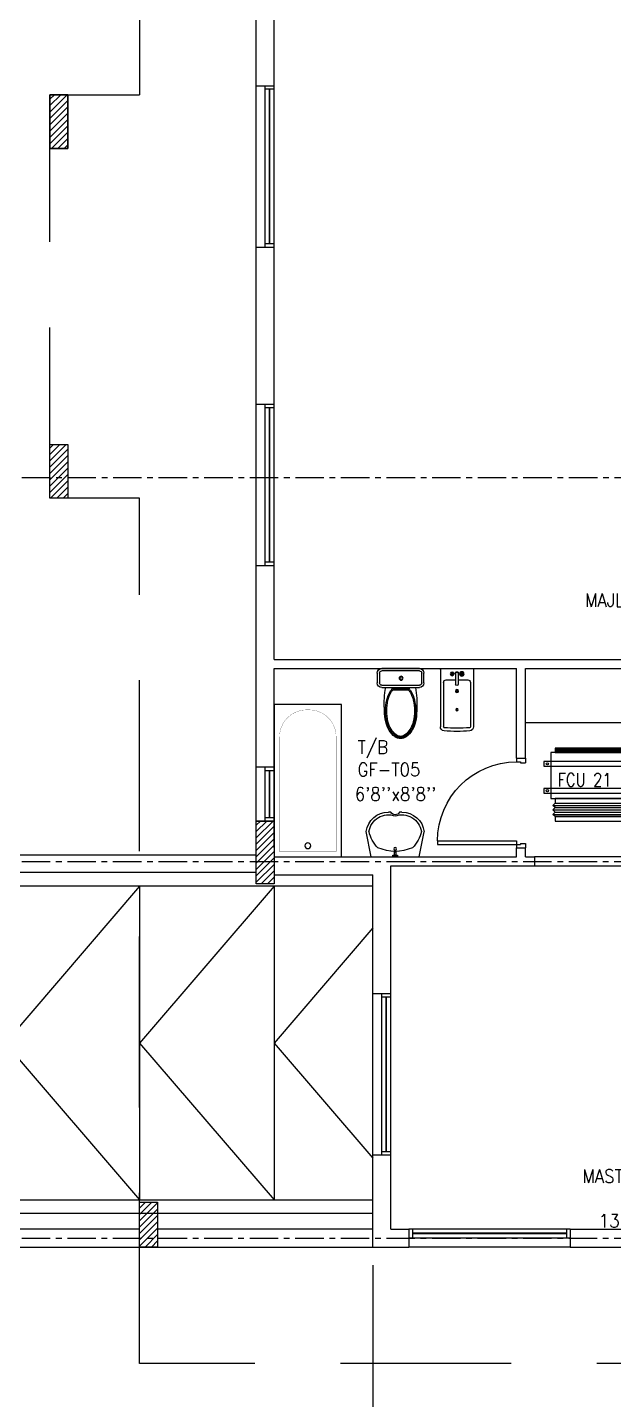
# Model space of a CAD drawing. Header units: millimetres. Extents: x -1288794 to 2153086, y -2701644 to -1335282.
# Drawn here: x 1608448 to 1614980, y -1510969 to -1495669 of the extents above; entities that cross this region are included whole.
import ezdxf

# ---------------------------------------------------------------- set-up
doc = ezdxf.new("R2010")
doc.units = ezdxf.units.MM
doc.header["$LTSCALE"] = 100
doc.header["$PDMODE"] = 34
doc.linetypes.add('CENTER', pattern=[50.8, 31.75, -6.35, 6.35, -6.35])
doc.linetypes.add('DASHED2', pattern=[9.525, 6.35, -3.175])
for name, color, linetype in [('A-ANNO-DIMS', 1, 'Continuous'), ('A-ANNO-TEXT', 8, 'Continuous'), ('A-AREA', 8, 'CENTER'), ('A-DOOR', 4, 'Continuous'), ('A-FLOR-OVHD', 4, 'DASHED2'), ('A-FLOR-PFIX', 8, 'Continuous'), ('A-FLOR-SPCL', 8, 'Continuous'), ('A-GLAZ', 5, 'Continuous'), ('A-GRID', 253, 'CENTER'), ('A-WALL-FULL', 8, 'Continuous'), ('AC-SAD TEXT', 3, 'Continuous'), ('FCU-AC', 160, 'Continuous'), ('HATCH', 251, 'Continuous'), ('L-WALK', 8, 'Continuous'), ('S-COL- HACT.', 9, 'Continuous'), ('S-COL.', 8, 'Continuous')]:
    doc.layers.add(name, color=color, linetype=linetype)
doc.styles.add('ROMANS', font='romans.shx', dxfattribs={"width": 0.8})
doc.styles.add('SIMPLEX', font='simplex.shx', dxfattribs={"width": 0.8})
doc.dimstyles.new('100 of DIM2', dxfattribs={"dimscale": 0, "dimtxt": 200, "dimasz": 150, "dimexe": 75, "dimexo": 200, "dimgap": 75, "dimtad": 1, "dimdec": 0, "dimrnd": 5, "dimzin": 0, "dimdsep": 46, "dimtxsty": 'ROMANS', "dimblk": 'ARCHTICK', "dimcen": 100, "dimclrd": 94, "dimclre": 94, "dimclrt": 2, "dimadec": 0, "dimazin": 0, "dimtfac": 1, "dimtdec": 0, "dimtofl": 0, "dimtmove": 2, "dimatfit": 3, "dimldrblk": 'OPEN90', "dimfxl": 75, "dimtolj": 1, "dimtzin": 0, "dimarcsym": 0})
pattern_1 = [(45, (2733053.36, -1109556.65), (-35.355339, 35.355339), [])]

# ---------------------------------------------------------------- blocks, each defined once
blk = doc.blocks.new('BIDET-1')
for p, q in [((175, 0), (-175, 0)), ((-185, -10), (-185, -649)), ((-15, -125), (-120, -125)), ((-39, -59), (-69, -59)), ((-54, -44), (-54, -74)), ((-15, -54), (-15, -174)), ((15, -54), (15, -174)), ((120, -125), (15, -125)), ((39, -59), (69, -59)), ((54, -44), (54, -74)), ((185, -10), (185, -649)), ((-150, -155), (-150, -649)), ((12, -250), (-12, -250)), ((-9, -259), (9, -241)), ((-9, -241), (9, -259)), ((0, -238), (0, -262)), ((150, -155), (150, -649))]:
    blk.add_line(p, q)
for centre, radius in [((-54, -59), 25), ((-54, -59), 20), ((-54, -59), 15.2), ((-54, -59), 10.2), ((54, -59), 20), ((54, -59), 15.2), ((54, -59), 10.2), ((0, -250), 17.5), ((0, -250), 12.5), ((0, -457), 12.5), ((0, -457), 10)]:
    blk.add_circle(centre, radius)
for centre, radius, start, end in [((-175, -10), 10, 90, 180), ((175, -10), 10, 0, 90), ((-120, -155), 30, 90, 180), ((0, -54), 20, 318.5904, 221.4096), ((0, -54), 15, 0, 180), ((120, -155), 30, 0, 90), ((0, -174), 15, 180, 0), ((-140, -649), 45, 180, 265.2062), ((-140, -649), 10, 180, 265.2062), ((0, 1020), 1720, 265.2062, 274.7938), ((0, 1020), 1685, 265.2062, 274.7938), ((140, -649), 10, 274.7938, 0), ((140, -649), 45, 274.7938, 0)]:
    blk.add_arc(centre, radius, start, end)
blk = doc.blocks.new('D-100-R1')
for p, q in [((-80, 980), (-80, 100)), ((-80, 980), (-40, 980)), ((-40, 980), (-40, 55)), ((-1000, 100), (-1000, 0)), ((-1000, 100), (-960, 100)), ((-960, 100), (-960, 55)), ((-960, 55), (-950, 55)), ((-950, 55), (-950, 0)), ((-80, 100), (0, 100)), ((-50, 55), (-50, 0)), ((-50, 55), (-40, 55)), ((-50, 0), (0, 0)), ((0, 100), (0, 0)), ((-1000, 0), (-950, 0))]:
    blk.add_line(p, q)
at = {"linetype": 'Continuous'}
blk.add_arc((-80, 100), 880, 90, 180, dxfattribs=at)
blk = doc.blocks.new('WC-1')
for p, q in [((-210, 0), (210, 0)), ((-260, -160), (-260, -50)), ((-235, -160), (-235, -50)), ((-210, -25), (210, -25)), ((235, -50), (235, -160)), ((260, -50), (260, -160)), ((210, -185), (-210, -185)), ((210, -210), (-210, -210)), ((91, -223), (-91, -223)), ((86, -235), (-86, -235))]:
    blk.add_line(p, q)
for radius in [22.1, 17.1]:
    blk.add_circle((-6, -107), radius)
for centre, radius, start, end in [((-210, -50), 50, 90, 180), ((-210, -50), 25, 90, 180), ((210, -50), 50, 360, 90), ((210, -50), 25, 360, 90), ((-210, -160), 50, 180, 270), ((-210, -160), 25, 180, 270), ((722, -383), 904, 168.9529, 184.0632), ((178, -428), 341, 149.8586, 166.4766), ((178, -428), 328, 149.8586, 166.4766), ((69, -365), 214, 138.4152, 149.8586), ((69, -365), 201, 139.9943, 149.8586), ((-69, -365), 201, 30.1414, 40.0057), ((-69, -365), 214, 30.1414, 41.5848), ((-178, -428), 328, 13.5234, 30.1414), ((-178, -428), 341, 13.5234, 30.1414), ((210, -160), 25, 270, 360), ((210, -160), 50, 270, 360), ((352, -470), 532, 177.5541, 180), ((352, -470), 520, 166.4766, 180), ((352, -470), 507, 166.4766, 180), ((-352, -470), 507, 360, 13.5234), ((-352, -470), 520, 360, 13.5234), ((-352, -470), 532, 360, 2.4459), ((352, -470), 532, 180, 193.5234), ((352, -470), 520, 180, 193.5234), ((178, -512), 353, 193.5234, 210.1414), ((352, -470), 507, 180, 193.5234), ((178, -512), 341, 193.5234, 210.1414), ((178, -512), 328, 193.5234, 210.1414), ((-178, -512), 328, 329.8586, 346.4766), ((-178, -512), 341, 329.8586, 346.4766), ((-178, -512), 353, 329.8586, 346.4766), ((-352, -470), 507, 346.4766, 360), ((-352, -470), 520, 346.4766, 360), ((-352, -470), 532, 346.4766, 360), ((69, -575), 226, 210.1414, 234.4972), ((69, -575), 214, 210.1414, 234.4972), ((69, -575), 201, 210.1414, 234.4972), ((0, -672), 108, 234.4972, 270), ((0, -672), 95.9, 234.4972, 270), ((0, -672), 83.4, 234.4972, 270), ((0, -672), 83.4, 270, 305.5028), ((0, -672), 95.9, 270, 305.5028), ((0, -672), 108, 270, 305.5028), ((-69, -575), 201, 305.5028, 329.8586), ((-69, -575), 214, 305.5028, 329.8586), ((-69, -575), 226, 305.5028, 329.8586)]:
    blk.add_arc(centre, radius, start, end)
at = {"linetype": 'Continuous', "ltscale": 50}
blk.add_arc((-722, -383), 904, 355.9368, 11.0471, dxfattribs=at)
blk = doc.blocks.new('LAV-4')
for p, q in [((-266, 0), (-322, -283)), ((-266, 0), (268, 0)), ((268, 0), (324, -280)), ((-48, -500), (-75, -500)), ((75, -500), (50, -500))]:
    blk.add_line(p, q)
for points in [[(-25, 0), (-25, -18), (25, -18), (25, 0)], [(-9, -20), (-9, -57), (8, -57), (8, -20)]]:
    blk.add_lwpolyline(points, close=True)
blk.add_circle((0, -91), 15.4)
for centre, radius, start, end in [((74, -366), 375, 135.3333, 167.1432), ((0, -539), 477, 66.1261, 113.874), ((-74, -366), 375, 12.5199, 44.6667), ((-75, -250), 250, 187.6784, 270), ((-75, -250), 220, 188.5814, 289.9523), ((75, -250), 220, 250.0878, 350.8515), ((75, -250), 250, 270, 353.0121), ((1, -527), 55.9, 28.7827, 151.2173), ((50, -499), 0, 238.1883, 0)]:
    blk.add_arc(centre, radius, start, end)
blk = doc.blocks.new('BT-2')
blk.add_lwpolyline([(0, 750), (1700, 750), (1700, 0), (0, 0)], close=True)
at = {"const_width": 2}
blk.add_lwpolyline([(60, 690), (1340, 690, -0.414214), (1640, 390), (1640, 360, -0.414214), (1340, 60), (60, 60)], format="xyb", close=True, dxfattribs=at)
blk.add_circle((125, 375), 31.9)
blk = doc.blocks.new('W-180')
for p, q in [((1800, 100), (0, 100)), ((1800, 0), (0, 0)), ((40, 0), (40, 100)), ((1760, 100), (1760, 0))]:
    blk.add_line(p, q)
at = {"linetype": 'Continuous'}
for p, q in [((1760, 53), (40, 53)), ((1760, 47), (40, 47))]:
    blk.add_line(p, q, dxfattribs=at)
blk = doc.blocks.new('W-60')
for p, q in [((600, 100), (0, 100)), ((600, 0), (0, 0)), ((40, 0), (40, 100)), ((560, 100), (560, 0))]:
    blk.add_line(p, q)
at = {"linetype": 'Continuous'}
for p, q in [((560, 53), (40, 53)), ((560, 47), (40, 47))]:
    blk.add_line(p, q, dxfattribs=at)
blk = doc.blocks.new('_ArchTick')
at = {"color": 0, "linetype": 'ByBlock', "const_width": 0.15}
blk.add_lwpolyline([(-0.5, -0.5), (0.5, 0.5)], dxfattribs=at)
blk = doc.blocks.new('*D445')
at = {"layer": 'A-ANNO-DIMS', "color": 94, "linetype": 'Continuous', "lineweight": -2, "ltscale": 3, "transparency": 16777216}
for p, q in [((1612298, -1509469), (1612298, -1512083)), ((1616698, -1509469), (1616698, -1512083)), ((1616698, -1512008), (1612298, -1512008))]:
    blk.add_line(p, q, dxfattribs=at)
at = {"layer": 'Defpoints', "color": 0, "linetype": 'Continuous', "ltscale": 3, "transparency": 16777216}
for p in [(1612298, -1509269), (1616698, -1509269), (1612298, -1512008)]:
    blk.add_point(p, dxfattribs=at)
at = {"layer": 'A-ANNO-DIMS', "color": 94, "linetype": 'Continuous', "lineweight": -2, "ltscale": 3, "transparency": 16777216, "xscale": 150, "yscale": 150, "zscale": 150, "rotation": 180}
blk.add_blockref('_ArchTick', (1612298, -1512008), dxfattribs=at)
at = {"layer": 'A-ANNO-DIMS', "color": 94, "linetype": 'Continuous', "lineweight": -2, "ltscale": 3, "transparency": 16777216, "xscale": 150, "yscale": 150, "zscale": 150}
blk.add_blockref('_ArchTick', (1616698, -1512008), dxfattribs=at)
at = {"layer": 'A-ANNO-DIMS', "color": 2, "linetype": 'Continuous', "ltscale": 3, "transparency": 16777216, "insert": (1614498, -1511833), "char_height": 200, "attachment_point": 5, "style": 'ROMANS'}
blk.add_mtext('\\A1;4400', dxfattribs=at)
blk = doc.blocks.new('_Open90')
at = {"color": 0, "linetype": 'ByBlock', "lineweight": -2}
for p, q in [((0, 0), (-1, 0)), ((-0.5, 0.5), (0, 0)), ((0, 0), (-0.5, -0.5))]:
    blk.add_line(p, q, dxfattribs=at)
blk = doc.blocks.new('*D446')
at = {"layer": 'A-ANNO-DIMS', "color": 94, "linetype": 'Continuous', "lineweight": -2, "ltscale": 3, "transparency": 16777216}
for p, q in [((1603698, -1509469), (1603698, -1512083)), ((1612298, -1509469), (1612298, -1512083)), ((1612298, -1512008), (1603698, -1512008))]:
    blk.add_line(p, q, dxfattribs=at)
at = {"layer": 'Defpoints', "color": 0, "linetype": 'Continuous', "ltscale": 3, "transparency": 16777216}
for p in [(1603698, -1509269), (1612298, -1509269), (1603698, -1512008)]:
    blk.add_point(p, dxfattribs=at)
at = {"layer": 'A-ANNO-DIMS', "color": 94, "linetype": 'Continuous', "lineweight": -2, "ltscale": 3, "transparency": 16777216, "xscale": 150, "yscale": 150, "zscale": 150, "rotation": 180}
blk.add_blockref('_ArchTick', (1603698, -1512008), dxfattribs=at)
at = {"layer": 'A-ANNO-DIMS', "color": 94, "linetype": 'Continuous', "lineweight": -2, "ltscale": 3, "transparency": 16777216, "xscale": 150, "yscale": 150, "zscale": 150}
blk.add_blockref('_ArchTick', (1612298, -1512008), dxfattribs=at)
at = {"layer": 'A-ANNO-DIMS', "color": 2, "linetype": 'Continuous', "ltscale": 3, "transparency": 16777216, "insert": (1607998, -1511833), "char_height": 200, "attachment_point": 5, "style": 'ROMANS'}
blk.add_mtext('\\A1;8600', dxfattribs=at)
blk = doc.blocks.new('fcu 2 tr')
h = blk.add_hatch()
h.set_pattern_fill('NET', color=3)
h.paths.add_polyline_path([(80954, -1588493), (79654, -1588493), (79654, -1588543), (80954, -1588543)])
at = {"layer": 'FCU-AC', "color": 1}
for p, q in [((80954, -1587730), (79654, -1587730)), ((79654, -1587730), (79654, -1587780)), ((80954, -1587780), (80954, -1587730)), ((79654, -1587780), (80954, -1587780)), ((80954, -1587930), (79654, -1587930)), ((79654, -1587930), (79654, -1587980)), ((79654, -1587980), (80954, -1587980)), ((80954, -1587980), (80954, -1587930))]:
    blk.add_line(p, q, dxfattribs=at)
at = {"layer": 'FCU-AC'}
for p, q in [((79654, -1587780), (79629, -1587805)), ((80979, -1587805), (79629, -1587805)), ((79654, -1587830), (79629, -1587805)), ((79654, -1587830), (79629, -1587855)), ((80979, -1587855), (79629, -1587855)), ((79654, -1587880), (79629, -1587855)), ((79654, -1587880), (79629, -1587905)), ((80979, -1587905), (79629, -1587905)), ((79654, -1587930), (79629, -1587905)), ((80954, -1587780), (79654, -1587780)), ((80954, -1587830), (79654, -1587830)), ((80954, -1587830), (79654, -1587830)), ((80954, -1587880), (79654, -1587880)), ((80954, -1587880), (79654, -1587880)), ((80954, -1587780), (80979, -1587805)), ((80954, -1587830), (80979, -1587805)), ((80954, -1587830), (80979, -1587855)), ((80954, -1587880), (80979, -1587855)), ((80954, -1587880), (80979, -1587905)), ((80954, -1587930), (80979, -1587905))]:
    blk.add_line(p, q, dxfattribs=at)
at = {"layer": 'FCU-AC', "color": 6}
for points in [[(79529, -1588093), (81079, -1588093), (81079, -1588043), (79529, -1588043)], [(79529, -1588393), (81079, -1588393), (81079, -1588343), (79529, -1588343)]]:
    blk.add_lwpolyline(points, close=True, dxfattribs=at)
at = {"layer": 'FCU-AC'}
blk.add_lwpolyline([(79604, -1588493), (81004, -1588493), (81004, -1587980), (79604, -1587980)], close=True, dxfattribs=at)
at = {"layer": 'FCU-AC', "color": 3}
blk.add_lwpolyline([(79654, -1588543), (80954, -1588543), (80954, -1588493), (79654, -1588493)], close=True, dxfattribs=at)
at = {"layer": 'FCU-AC', "color": 6}
for centre in [(79566, -1588068), (81041, -1588068), (79566, -1588368), (81041, -1588368)]:
    blk.add_circle(centre, 12.5, dxfattribs=at)

msp = doc.modelspace()

# ---------------------------------------------------------------- hatches: boundary and pattern name
at = {"layer": 'S-COL- HACT.', "linetype": 'Continuous', "ltscale": 3}
h = msp.add_hatch(dxfattribs=at)
h.set_pattern_fill('ANSI31', color=256, scale=400, style=0)
h.set_pattern_definition(pattern_1)
h.paths.add_polyline_path([(1608698.2, -1496418.6), (1608698.2, -1497018.6), (1608898.2, -1497018.6), (1608898.2, -1496418.6)])
h = msp.add_hatch(dxfattribs=at)
h.set_pattern_fill('ANSI31', color=256, scale=400, style=0)
h.set_pattern_definition(pattern_1)
h.paths.add_polyline_path([(1608698.2, -1500918.6), (1608698.2, -1500318.6), (1608898.2, -1500318.6), (1608898.2, -1500918.6)])
h = msp.add_hatch(dxfattribs=at)
h.set_pattern_fill('ANSI31', color=256, scale=400, style=0)
h.set_pattern_definition(pattern_1)
h.paths.add_polyline_path([(1610998.2, -1505218.6), (1610998.2, -1504518.6), (1611198.2, -1504518.6), (1611198.2, -1505218.6)])
h = msp.add_hatch(dxfattribs=at)
h.set_pattern_fill('ANSI31', color=256, scale=400, style=0)
h.set_pattern_definition(pattern_1)
h.paths.add_polyline_path([(1609898.2, -1508768.6), (1609898.2, -1509268.6), (1609698.2, -1509268.6), (1609698.2, -1508768.6)])

# ---------------------------------------------------------------- linework, layer by layer
at = {"layer": 'A-AREA', "linetype": 'Continuous', "ltscale": 3}
for p, q in [((1603698.2, -1504893.6), (1610998.2, -1504893.6)), ((1610998.2, -1505093.6), (1603698.2, -1505093.6)), ((1609698.2, -1509068.6), (1603698.2, -1509068.6)), ((1612298.2, -1509068.6), (1609898.2, -1509068.6)), ((1603698.2, -1509268.6), (1612298.2, -1509268.6))]:
    msp.add_line(p, q, dxfattribs=at)
at = {"layer": 'A-FLOR-OVHD', "linetype": 'Continuous', "ltscale": 3}
for p, q in [((1609698.2, -1486718.6), (1609698.2, -1496418.6)), ((1609698.2, -1486718.6), (1609698.2, -1496418.6)), ((1608698.2, -1496418.6), (1609698.2, -1496418.6)), ((1608698.2, -1496418.6), (1609698.2, -1496418.6)), ((1615998.2, -1504918.6), (1614098.2, -1504918.6)), ((1614098.2, -1505018.6), (1615998.2, -1505018.6))]:
    msp.add_line(p, q, dxfattribs=at)
at = {"layer": 'A-FLOR-OVHD', "ltscale": 3}
msp.add_lwpolyline([(1636698.2, -1509268.6), (1636698.2, -1510568.6), (1623898.2, -1510568.6), (1623898.2, -1509268.6), (1622598.2, -1509268.6), (1622598.2, -1510568.6), (1618298.2, -1510568.6), (1618298.2, -1510168.6), (1616698.2, -1510168.6), (1616698.2, -1510568.6), (1609698.2, -1510568.6), (1609698.2, -1500918.6), (1608698.2, -1500918.6), (1608698.2, -1496418.6)], dxfattribs=at)
msp.add_lwpolyline([(1636698.2, -1509268.6), (1636698.2, -1510568.6), (1623898.2, -1510568.6), (1623898.2, -1509268.6), (1622598.2, -1509268.6), (1622598.2, -1510568.6), (1618298.2, -1510568.6), (1618298.2, -1510168.6), (1616698.2, -1510168.6), (1616698.2, -1510568.6), (1609698.2, -1510568.6), (1609698.2, -1500918.6), (1608698.2, -1500918.6), (1608698.2, -1496418.6)], dxfattribs=at)
at = {"layer": 'A-FLOR-SPCL', "ltscale": 3}
msp.add_line((1613998.2, -1503418.6), (1616498.2, -1503418.6), dxfattribs=at)
at = {"layer": 'A-GLAZ', "ltscale": 3}
for p, q in [((1610998.2, -1498118.6), (1610998.2, -1496318.6)), ((1610998.2, -1501668.6), (1610998.2, -1499868.6)), ((1610998.2, -1504518.6), (1610998.2, -1503918.6)), ((1612298.2, -1508243.6), (1612298.2, -1506443.6)), ((1614498.2, -1509268.6), (1612698.2, -1509268.6))]:
    msp.add_line(p, q, dxfattribs=at)
at = {"layer": 'A-GRID', "ltscale": 0.1}
for p, q in [((1599242.4, -1500687.6), (1624986.7, -1500687.6)), ((1599241, -1504968.6), (1642780.6, -1504968.6)), ((1599241, -1509168.6), (1642780.6, -1509168.6))]:
    msp.add_line(p, q, dxfattribs=at)
at = {"layer": 'A-WALL-FULL', "ltscale": 3}
for p, q in [((1610998.2, -1496318.6), (1610998.2, -1493568.6)), ((1611198.2, -1496318.6), (1611198.2, -1495468.6)), ((1610998.2, -1496318.6), (1611198.2, -1496318.6)), ((1608698.2, -1497018.6, 0), (1608698.2, -1496418.6)), ((1608698.2, -1496418.6), (1608898.2, -1496418.6, 0)), ((1608898.2, -1496418.6, 0), (1608898.2, -1497018.6, 0)), ((1608898.2, -1497018.6, 0), (1608698.2, -1497018.6, 0)), ((1610998.2, -1499868.6), (1610998.2, -1498118.6)), ((1610998.2, -1498118.6), (1611198.2, -1498118.6)), ((1611198.2, -1499868.6), (1611198.2, -1498118.6)), ((1610998.2, -1499868.6), (1611198.2, -1499868.6)), ((1608698.2, -1500918.6), (1608698.2, -1500318.6, 0)), ((1608698.2, -1500318.6, 0), (1608898.2, -1500318.6)), ((1608898.2, -1500318.6), (1608898.2, -1500918.6)), ((1608898.2, -1500918.6), (1608698.2, -1500918.6)), ((1610998.2, -1502918.6), (1610998.2, -1501668.6)), ((1610998.2, -1501668.6), (1611198.2, -1501668.6)), ((1611198.2, -1502718.6), (1611198.2, -1501668.6)), ((1611198.2, -1502718.6), (1616498.2, -1502718.6)), ((1611198.2, -1502818.6), (1613898.2, -1502818.6)), ((1611198.2, -1503918.6), (1611198.2, -1502818.6)), ((1613898.2, -1503818.6), (1613898.2, -1502818.6)), ((1613998.2, -1503818.6), (1613998.2, -1502818.6)), ((1613998.2, -1502818.6), (1616498.2, -1502818.6)), ((1610998.2, -1502918.6), (1610998.2, -1502918.6)), ((1610998.2, -1503918.6), (1610998.2, -1502918.6)), ((1613898.2, -1503818.6), (1613998.2, -1503818.6)), ((1611198.2, -1503918.6), (1610998.2, -1503918.6)), ((1611198.2, -1504518.6), (1610998.2, -1504518.6)), ((1610998.2, -1505218.6), (1610998.2, -1504518.6)), ((1611198.2, -1504818.6), (1611198.2, -1504518.6)), ((1611198.2, -1504818.6), (1611198.2, -1504518.6)), ((1613898.2, -1504818.6), (1613998.2, -1504818.6)), ((1613898.2, -1504918.6), (1613898.2, -1504818.6)), ((1613998.2, -1504918.6), (1613998.2, -1504818.6)), ((1611198.2, -1504918.6), (1613898.2, -1504918.6)), ((1613998.2, -1504918.6), (1614098.2, -1504918.6)), ((1614098.2, -1504918.6), (1614098.2, -1505018.6)), ((1611198.2, -1505118.6), (1612298.2, -1505118.6)), ((1611198.2, -1505118.6), (1611198.2, -1505218.6)), ((1612298.2, -1506443.6), (1612298.2, -1505118.6)), ((1612498.2, -1505018.6), (1614098.2, -1505018.6)), ((1612498.2, -1506443.6), (1612498.2, -1505018.6)), ((1611198.2, -1505218.6), (1610998.2, -1505218.6)), ((1612498.2, -1506443.6), (1612298.2, -1506443.6)), ((1612298.2, -1509268.6), (1612298.2, -1508243.6)), ((1612498.2, -1508243.6), (1612298.2, -1508243.6)), ((1612498.2, -1509068.6), (1612498.2, -1508243.6)), ((1612498.2, -1509068.6), (1612698.2, -1509068.6)), ((1612698.2, -1509068.6), (1612698.2, -1509268.6)), ((1614498.2, -1509068.6), (1616198.2, -1509068.6)), ((1614498.2, -1509068.6), (1614498.2, -1509268.6)), ((1612298.2, -1509268.6), (1612698.2, -1509268.6)), ((1614498.2, -1509268.6), (1616698.2, -1509268.6))]:
    msp.add_line(p, q, dxfattribs=at)
at = {"layer": 'A-WALL-FULL', "linetype": 'Continuous', "ltscale": 3}
for points in [[(1608698.2, -1496418.6), (1608898.2, -1496418.6), (1608898.2, -1497018.6), (1608698.2, -1497018.6)], [(1608698.2, -1500318.6), (1608898.2, -1500318.6), (1608898.2, -1500918.6), (1608698.2, -1500918.6)], [(1609698.2, -1508768.6), (1609898.2, -1508768.6), (1609898.2, -1509268.6), (1609698.2, -1509268.6)]]:
    msp.add_lwpolyline(points, close=True, dxfattribs=at)
at = {"layer": 'HATCH', "ltscale": 3}
for p, q in [((1609698.2, -1505243.6), (1609698.2, -1508743.6)), ((1611198.2, -1505243.6), (1611198.2, -1508743.6))]:
    msp.add_line(p, q, dxfattribs=at)
for points in [[(1609698.2, -1505243.6), (1608198.2, -1506993.6), (1609698.2, -1508743.6)], [(1611198.2, -1505243.6), (1609698.2, -1506993.6), (1611198.2, -1508743.6)], [(1612298.2, -1505710.3), (1611198.2, -1506993.6), (1612298.2, -1508277)]]:
    msp.add_lwpolyline(points, dxfattribs=at)
at = {"layer": 'L-WALK', "ltscale": 3}
for p, q in [((1610998.2, -1505093.6), (1602698.2, -1505093.6)), ((1612298.2, -1505243.6), (1602698.2, -1505243.6)), ((1606178.5, -1508743.6), (1612298.2, -1508743.6)), ((1612298.2, -1508893.6), (1602698.2, -1508893.6))]:
    msp.add_line(p, q, dxfattribs=at)
at = {"layer": 'S-COL.', "linetype": 'Continuous', "ltscale": 3}
for points in [[(1608698.2, -1496418.6), (1608698.2, -1497018.6), (1608898.2, -1497018.6), (1608898.2, -1496418.6)], [(1608698.2, -1496418.6), (1608698.2, -1497018.6), (1608898.2, -1497018.6), (1608898.2, -1496418.6)], [(1608698.2, -1496418.6), (1608698.2, -1497018.6), (1608898.2, -1497018.6), (1608898.2, -1496418.6)], [(1608698.2, -1500918.6), (1608698.2, -1500318.6), (1608898.2, -1500318.6), (1608898.2, -1500918.6)], [(1608698.2, -1500918.6), (1608698.2, -1500318.6), (1608898.2, -1500318.6), (1608898.2, -1500918.6)], [(1608698.2, -1500918.6), (1608698.2, -1500318.6), (1608898.2, -1500318.6), (1608898.2, -1500918.6)], [(1610998.2, -1505218.6), (1610998.2, -1504518.6), (1611198.2, -1504518.6), (1611198.2, -1505218.6)], [(1609898.2, -1508768.6), (1609898.2, -1509268.6), (1609698.2, -1509268.6), (1609698.2, -1508768.6)]]:
    msp.add_lwpolyline(points, close=True, dxfattribs=at)

# ---------------------------------------------------------------- block references
at = {"layer": 'A-DOOR', "ltscale": 3, "xscale": -1, "rotation": 90}
msp.add_blockref('D-100-R1', (1613998.2, -1504818.6), dxfattribs=at)
at = {"layer": 'A-FLOR-PFIX', "ltscale": 3, "xscale": -1}
for name, p in [('WC-1', (1612607, -1502818.6)), ('BIDET-1', (1613235.2, -1502818.6))]:
    msp.add_blockref(name, p, dxfattribs=at)
for name, p, rotation in [('BT-2', (1611198.2, -1504918.6), 270), ('LAV-4', (1612546.5, -1504918.6), 180)]:
    msp.add_blockref(name, p, dxfattribs=dict(at, rotation=rotation))
at = {"layer": 'A-GLAZ', "ltscale": 3, "xscale": -1}
for name, p, rotation in [('W-180', (1611198.2, -1496318.6), 90), ('W-180', (1611198.2, -1499868.6), 90), ('W-60', (1611198.2, -1503918.6), 90), ('W-180', (1612498.2, -1506443.6), 90), ('W-180', (1612698.2, -1509068.6), 180)]:
    msp.add_blockref(name, p, dxfattribs=dict(at, rotation=rotation))
at = {"layer": 'FCU-AC', "rotation": 180}
msp.add_blockref('fcu 2 tr', (1695284, -3092248.6), dxfattribs=at)

# ---------------------------------------------------------------- texts
at = {"layer": 'A-ANNO-TEXT', "style": 'ROMANS', "width": 0.9}
for s, p in [('MAJLES & DINING', (1614662, -1502129.5)), ('T/B', (1612126.9, -1503768.8)), ('GF-T05', (1612126.9, -1504019.3)), ("6'8''x8'8''", (1612096.3, -1504292.6)), ('MASTER BEDROOM', (1614632.7, -1508552.8)), ("13'1''x13'2''", (1614816.1, -1509051.2))]:
    msp.add_text(s, height=150, dxfattribs=at).set_placement(p)
at = {"layer": 'AC-SAD TEXT', "style": 'SIMPLEX', "width": 0.8}
msp.add_text('FCU 21', height=150, dxfattribs=at).set_placement((1614356.8, -1504133.4))

# ---------------------------------------------------------------- dimensions: what is measured, and where the dimension line sits
at = {"layer": 'A-ANNO-DIMS', "linetype": 'Continuous', "ltscale": 3}
for base, p1, p2, picture, middle in [((1603698.2, -1512007.6), (1612298.2, -1509268.6), (1603698.2, -1509268.6), '*D446', (1607998.2, -1511832.6)), ((1612298.2, -1512007.6), (1616698.2, -1509268.6), (1612298.2, -1509268.6), '*D445', (1614498.2, -1511832.6))]:
    dim = msp.add_linear_dim(base=base, p1=p1, p2=p2, dimstyle='100 of DIM2', override={"dimscale": 1}, dxfattribs=at)
    dim.commit()
    dim.dimension.update_dxf_attribs({"geometry": picture, "text_midpoint": middle})

doc.saveas('drawing.dxf')
